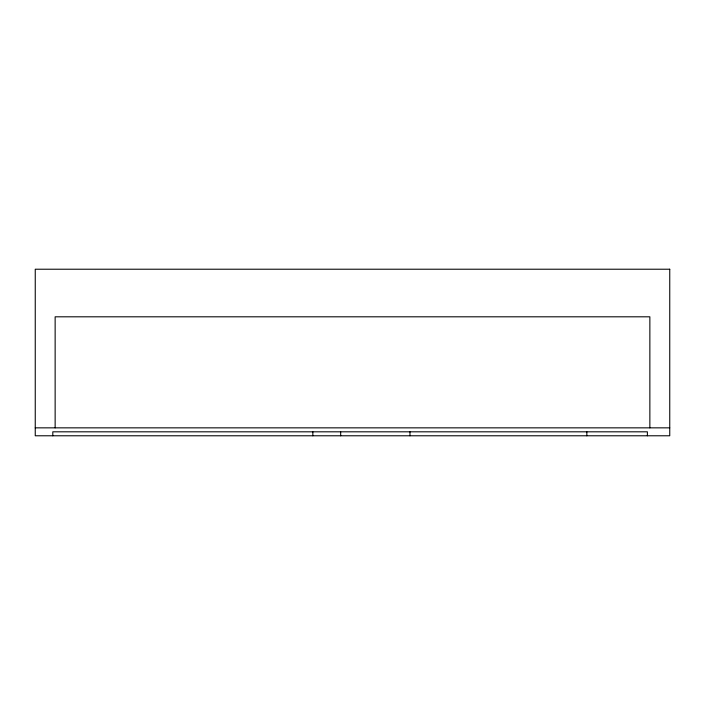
<?xml version="1.0" encoding="UTF-8"?>
<svg xmlns="http://www.w3.org/2000/svg" width="705" height="705" viewBox="0 0 705 705"><rect width="100%" height="100%" fill="white"/><g stroke="black" fill="none" stroke-linecap="round" stroke-linejoin="round"><path stroke-width="1.06" d="M35.25 427.847L669.75 427.847M649.86 427.847L649.86 316.809L55.14 316.809L55.14 427.847M647.384 435.778L647.384 431.812L52.804 431.812L52.804 435.778M586.842 431.812L586.842 435.778M409.975 431.812L409.975 435.778M340.674 431.812L340.674 435.778M312.844 431.812L312.844 435.778M669.75 269.222L35.25 269.222L35.25 435.778L669.75 435.778L669.75 269.222"/></g></svg>
